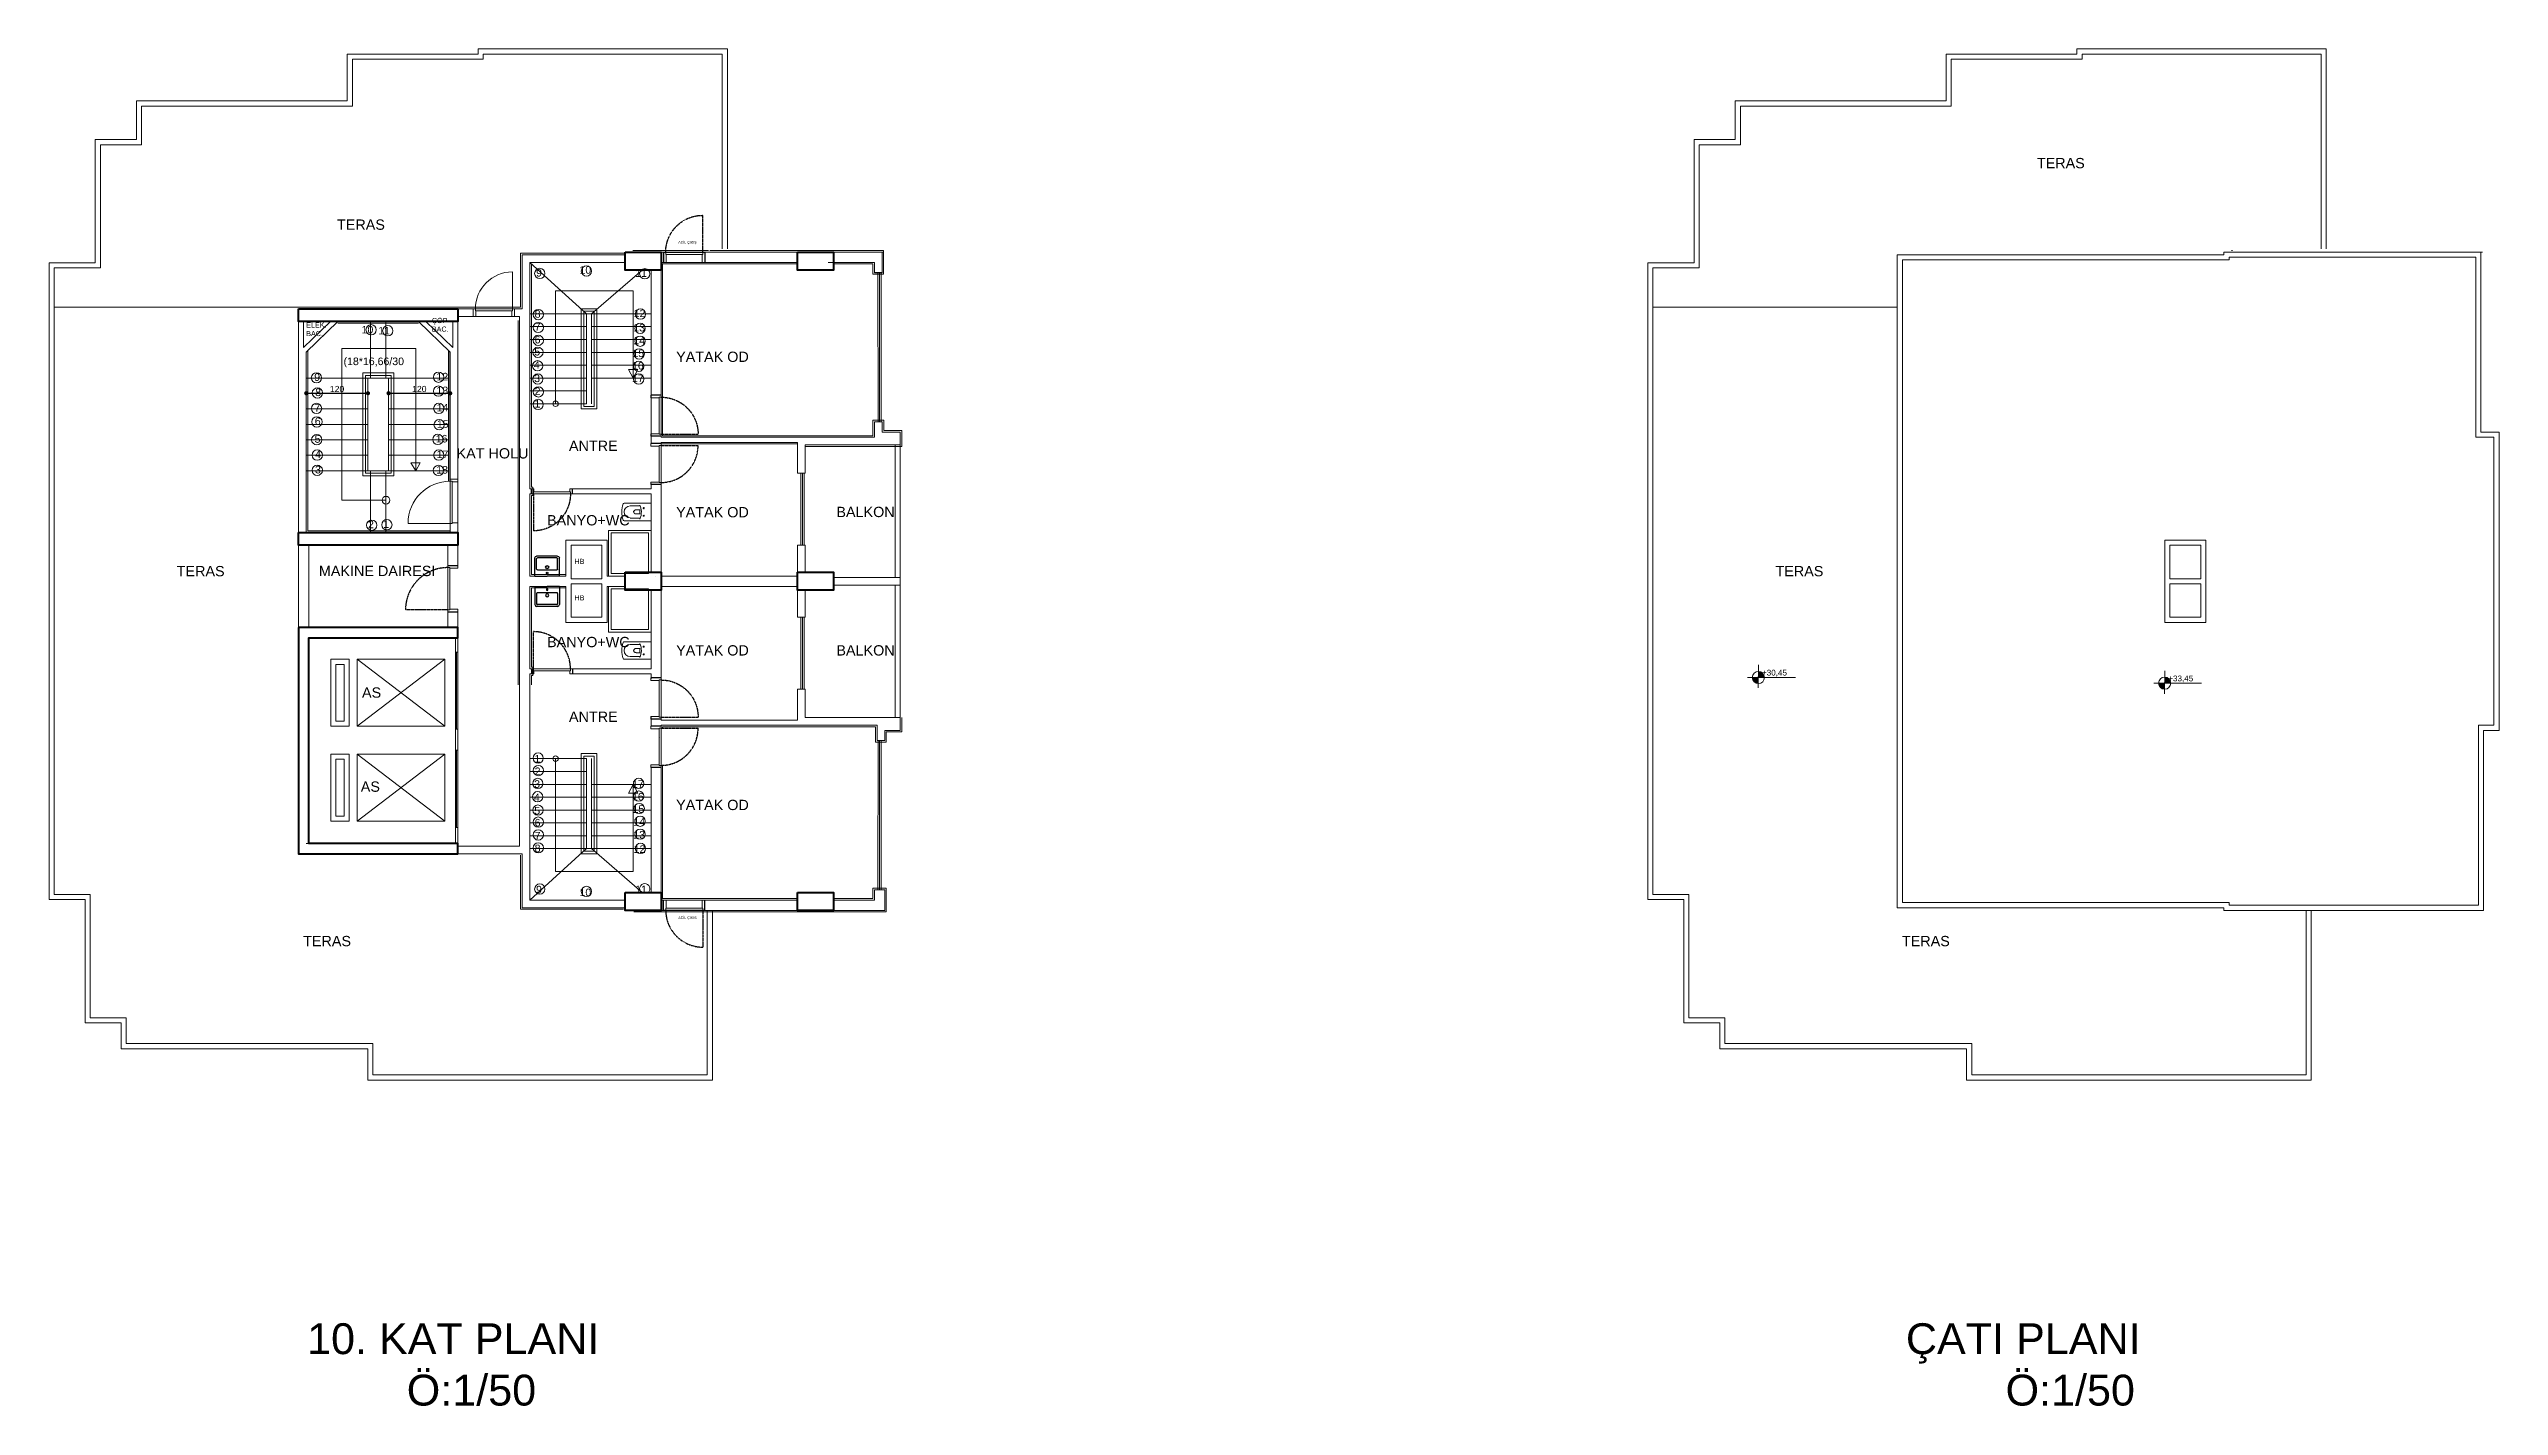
# Model space of a CAD drawing. Header units: millimetres. Extents: x 38129 to 72024, y -56282 to 16512.
# Drawn here: x 57078 to 61842, y -55836 to -53197 of the extents above; entities that cross this region are included whole.
import ezdxf

# ---------------------------------------------------------------- set-up
doc = ezdxf.new("R2010")
doc.units = ezdxf.units.MM
doc.linetypes.add('CENTER2', pattern=[1.125, 0.75, -0.125, 0.125, -0.125])
doc.linetypes.add('HIDDEN', pattern=[0.375, 0.25, -0.125])
for name, color, linetype, lineweight in [('COLUMN4', 3, 'Continuous', 50), ('DUVAR', 255, 'Continuous', 30), ('MİMARİ', 4, 'Continuous', 9)]:
    doc.layers.add(name, color=color, linetype=linetype, lineweight=lineweight)
doc.layers.add('HIDDEN', color=1, linetype='HIDDEN')
doc.layers.add('tefriş', color=42, linetype='Continuous')
doc.styles.add('icdisolcu_yazi', font='arial.ttf')
doc.styles.get("Standard").update_dxf_attribs({"font": 'arial.ttf'})
doc.styles.add('style1', font='arial.ttf')
doc.dimstyles.new('İç Ölçü', dxfattribs={"dimtxt": 12, "dimasz": 8, "dimexe": 5, "dimexo": 0, "dimgap": 2, "dimtad": 1, "dimdec": 0, "dimzin": 12, "dimdsep": 46, "dimtxsty": 'icdisolcu_yazi', "dimblk": 'DOT', "dimcen": 8, "dimdle": 5, "dimclrd": 256, "dimclre": 256, "dimclrt": 7, "dimadec": 0, "dimazin": 3, "dimtfac": 1, "dimtdec": 0, "dimtix": 1, "dimtmove": 2, "dimatfit": 3, "dimldrblk": 'DOT', "dimfxl": 0, "dimtolj": 1, "dimtzin": 0, "dimlwd": -1, "dimlwe": -1, "dimarcsym": 0})

# ---------------------------------------------------------------- blocks, each defined once
blk = doc.blocks.new('*U12')
for p, q in [((4, 0), (0, 0)), ((86, 0), (90, 0))]:
    blk.add_line(p, q)
blk.add_lwpolyline([(4, 0), (86, 0), (86, -4), (4, -4)], close=True)
for points in [[(0, -20), (5, -20), (5, -4)], [(90, -20), (85, -20), (85, -4)]]:
    blk.add_lwpolyline(points)
at = {"layer": 'DUVAR'}
for p, q in [((0, 0), (0, -20)), ((90, 0), (90, -20))]:
    blk.add_line(p, q, dxfattribs=at)
at = {"layer": 'HIDDEN'}
blk.add_line((4, 0), (4, 82), dxfattribs=at)
blk.add_arc((4, 0), 82, 360, 90, dxfattribs=at)
blk = doc.blocks.new('_Dot')
at = {"color": 0, "lineweight": -2}
blk.add_line((-0.5, 0), (-1, 0), dxfattribs=at)
at = {"color": 0, "lineweight": 30, "const_width": 0.5}
blk.add_lwpolyline([(-0.25, 0, 1), (0.25, 0, 1)], format="xyb", close=True, dxfattribs=at)
blk = doc.blocks.new('*D2987')
at = {"layer": 'Defpoints', "color": 0, "transparency": 16777216}
for p in [(57738.6, -53859.2), (57738.6, -53866.6), (57858.5, -53867.2)]:
    blk.add_point(p, dxfattribs=at)
at = {"layer": 'MİMARİ', "transparency": 16777216}
for p, q in [((57738.6, -53861.6), (57738.6, -53871.6)), ((57858.5, -53867.2), (57858.5, -53861.6))]:
    blk.add_line(p, q, dxfattribs=at)
at = {"layer": 'MİMARİ', "linetype": 'Continuous', "transparency": 16777216}
blk.add_line((57850.5, -53866.6), (57746.6, -53866.6), dxfattribs=at)
at = {"layer": 'MİMARİ', "transparency": 16777216, "xscale": 8, "yscale": 8, "zscale": 8, "rotation": 180}
blk.add_blockref('_Dot', (57738.6, -53866.6), dxfattribs=at)
at = {"layer": 'MİMARİ', "transparency": 16777216, "xscale": 8, "yscale": 8, "zscale": 8}
blk.add_blockref('_Dot', (57858.5, -53866.6), dxfattribs=at)
at = {"layer": 'MİMARİ', "color": 7, "transparency": 16777216, "insert": (57798.5, -53858.4), "char_height": 12, "attachment_point": 5, "style": 'icdisolcu_yazi'}
blk.add_mtext('\\A1;120', dxfattribs=at)
blk = doc.blocks.new('*D2988')
at = {"layer": 'Defpoints', "color": 0, "transparency": 16777216}
for p in [(57578.5, -53849.8), (57578.5, -53866.6), (57698.5, -53855)]:
    blk.add_point(p, dxfattribs=at)
at = {"layer": 'MİMARİ', "transparency": 16777216}
for p, q in [((57578.5, -53861.6), (57578.5, -53871.6)), ((57698.5, -53861.6), (57698.5, -53871.6))]:
    blk.add_line(p, q, dxfattribs=at)
at = {"layer": 'MİMARİ', "linetype": 'Continuous', "transparency": 16777216}
blk.add_line((57690.5, -53866.6), (57586.5, -53866.6), dxfattribs=at)
at = {"layer": 'MİMARİ', "transparency": 16777216, "xscale": 8, "yscale": 8, "zscale": 8, "rotation": 180}
blk.add_blockref('_Dot', (57578.5, -53866.6), dxfattribs=at)
at = {"layer": 'MİMARİ', "transparency": 16777216, "xscale": 8, "yscale": 8, "zscale": 8}
blk.add_blockref('_Dot', (57698.5, -53866.6), dxfattribs=at)
at = {"layer": 'MİMARİ', "color": 7, "transparency": 16777216, "insert": (57638.5, -53858.4), "char_height": 12, "attachment_point": 5, "style": 'icdisolcu_yazi'}
blk.add_mtext('\\A1;120', dxfattribs=at)
blk = doc.blocks.new('*U43')
for p, q in [((4, 0), (0, 0)), ((76, 0), (80, 0))]:
    blk.add_line(p, q)
blk.add_lwpolyline([(4, 0), (76, 0), (76, -4), (4, -4)], close=True)
for points in [[(0, -19.6), (5, -19.6), (5, -4)], [(80, -19.6), (75, -19.6), (75, -4)]]:
    blk.add_lwpolyline(points)
at = {"layer": 'DUVAR'}
for p, q in [((0, 0), (0, -19.6)), ((80, 0), (80, -19.6))]:
    blk.add_line(p, q, dxfattribs=at)
at = {"layer": 'HIDDEN'}
blk.add_line((4, 0), (4, 72), dxfattribs=at)
blk.add_arc((4, 0), 72, 0, 90, dxfattribs=at)
blk = doc.blocks.new('*U44')
for p, q in [((4, 0), (0, 0)), ((76, 0), (80, 0))]:
    blk.add_line(p, q)
blk.add_lwpolyline([(4, 0), (76, 0), (76, -4), (4, -4)], close=True)
for points in [[(0, -19.6), (5, -19.6), (5, -4)], [(80, -19.6), (75, -19.6), (75, -4)]]:
    blk.add_lwpolyline(points)
at = {"layer": 'DUVAR'}
for p, q in [((0, 0), (0, -19.6)), ((80, 0), (80, -19.6))]:
    blk.add_line(p, q, dxfattribs=at)
at = {"layer": 'HIDDEN'}
blk.add_line((4, 0), (4, 72), dxfattribs=at)
blk.add_arc((4, 0), 72, 0, 90, dxfattribs=at)
blk = doc.blocks.new('*U11')
for p, q in [((4, 0), (0, 0)), ((76, 0), (80, 0))]:
    blk.add_line(p, q)
blk.add_lwpolyline([(4, 0), (76, 0), (76, -4), (4, -4)], close=True)
for points in [[(0, -10), (5, -10), (5, -4)], [(80, -10), (75, -10), (75, -4)]]:
    blk.add_lwpolyline(points)
at = {"layer": 'DUVAR'}
for p, q in [((0, 0), (0, -10)), ((80, 0), (80, -10))]:
    blk.add_line(p, q, dxfattribs=at)
at = {"layer": 'HIDDEN'}
blk.add_line((4, 0), (4, 72), dxfattribs=at)
blk.add_arc((4, 0), 72, 0, 90, dxfattribs=at)
blk = doc.blocks.new('A$C5F901649')
at = {"layer": 'tefriş'}
for p, q in [((0, 0), (0, 29.5)), ((3, 32.5), (37, 32.5)), ((3, 11.3), (3, 28.4)), ((4.1, 29.5), (35.9, 29.5)), ((35.9, 10.1), (4.1, 10.1)), ((37, 11.3), (37, 28.4)), ((40, 0), (40, 29.5)), ((0, 0), (20, 0)), ((40, 0), (20, 0))]:
    blk.add_line(p, q, dxfattribs=at)
for centre, radius, start, end in [((3, 29.5), 3, 90, 180), ((4.1, 28.4), 1.13, 90, 179.9238), ((4.1, 11.3), 1.13, 179.9238, 270), ((20, 14.5), 2.48, 90, 270), ((20, 5.1), 1.31, 90, 270), ((20, 14.5), 2.48, 270, 90), ((20, 5.1), 1.31, 270, 90), ((35.9, 28.4), 1.13, 0.0762, 90), ((35.9, 11.3), 1.13, 270, 0.0762), ((37, 29.5), 3, 0, 90)]:
    blk.add_arc(centre, radius, start, end, dxfattribs=at)
blk = doc.blocks.new('duravit-caro-asma-62')
for p, q in [((-458, 118), (-259, 118)), ((-387, 1), (-388, -3)), ((-386, 5), (-387, 1)), ((-385, 8), (-386, 5)), ((-384, 12), (-385, 8)), ((-382, 15), (-384, 12)), ((-380, 18), (-382, 15)), ((-378, 21), (-380, 18)), ((-376, 24), (-378, 21)), ((-374, 26), (-376, 24)), ((-371, 29), (-374, 26)), ((-368, 31), (-371, 29)), ((-365, 33), (-368, 31)), ((-362, 34), (-365, 33)), ((-359, 36), (-362, 34)), ((-355, 37), (-359, 36)), ((-351, 38), (-355, 37)), ((-347, 38), (-351, 38)), ((-343, 38), (-347, 38)), ((-344, 38), (-264, 38)), ((-271, 37), (-271, -42)), ((-458, -118), (-261, -118)), ((-388, -3), (-388, -7)), ((-388, -7), (-388, -7)), ((-388, -7), (-388, -11)), ((-388, -11), (-388, -15)), ((-388, -15), (-387, -11)), ((-387, -11), (-386, -14)), ((-386, -14), (-385, -10)), ((-385, -10), (-383, -13)), ((-383, -13), (-382, -17)), ((-382, -17), (-380, -20)), ((-380, -20), (-378, -23)), ((-378, -23), (-375, -26)), ((-375, -26), (-373, -29)), ((-373, -29), (-370, -31)), ((-370, -31), (-367, -33)), ((-367, -33), (-364, -35)), ((-364, -35), (-361, -37)), ((-361, -37), (-357, -38)), ((-357, -38), (-353, -39)), ((-353, -39), (-349, -40)), ((-349, -40), (-345, -41)), ((-345, -41), (-341, -41)), ((-264, -42), (-340, -42))]:
    blk.add_line(p, q)
at = {"color": 4, "linetype": 'CENTER2', "ltscale": 30}
for p, q in [((-209, 75), (-176, 75)), ((-193, 91), (-193, 57)), ((-209, -75), (-176, -75)), ((-193, -91), (-193, -57))]:
    blk.add_line(p, q, dxfattribs=at)
blk.add_lwpolyline([(-50, 165, 0.414214), (-55, 170), (-573, 170, 0.320013), (-592, 157, 0.178212), (-592, -157, 0.320013), (-573, -170), (-55, -170, 0.414214), (-50, -165)], format="xyb", close=True)
for centre in [(-193, 75), (-193, -75)]:
    blk.add_circle(centre, 10)
for centre, radius, start, end in [((-454, 0), 118, 91.839, 268.161), ((-598, -4), 360, 359.6639, 23.2064), ((-542, -4), 304, 334.6873, 359.5949)]:
    blk.add_arc(centre, radius, start, end)

msp = doc.modelspace()

# ---------------------------------------------------------------- hatches: boundary and pattern name
at = {"layer": 'MİMARİ'}
for points in [[(60402.2, -54419.2), (60390.4, -54419.2, 0.414214), (60402.2, -54430.9)], [(60402.2, -54407.4), (60402.2, -54419.2), (60414, -54419.2, 0.414214)], [(61192.2, -54430.5), (61180.5, -54430.5, 0.414214), (61192.2, -54442.3)], [(61192.2, -54418.7), (61192.2, -54430.5), (61204, -54430.5, 0.414214)]]:
    msp.add_hatch(color=256, dxfattribs=at).paths.add_polyline_path(points)

# ---------------------------------------------------------------- linework, layer by layer
at = {"layer": 'COLUMN4', "color": 3}
for points in [[(58198.5, -53592.2), (58268.5, -53592.2), (58268.5, -53627.2), (58198.5, -53627.2)], [(58533.5, -53592.2), (58603.5, -53592.2), (58603.5, -53627.2), (58533.5, -53627.2)], [(57563.5, -53702.2), (57873.5, -53702.2), (57873.5, -53727.2), (57563.5, -53727.2)], [(57563.5, -54137.2), (57873.5, -54137.2), (57873.5, -54162.2), (57563.5, -54162.2)], [(58198.5, -54214.7), (58268.5, -54214.7), (58268.5, -54249.7), (58198.5, -54249.7)], [(58533.5, -54214.7), (58603.5, -54214.7), (58603.5, -54249.7), (58533.5, -54249.7)], [(57563.5, -54322.2), (57563.5, -54762.2), (57873.5, -54762.2), (57873.5, -54742.2), (57583.5, -54742.2), (57583.5, -54342.2), (57873.5, -54342.2), (57873.5, -54322.2)], [(58198.5, -54837.2), (58268.5, -54837.2), (58268.5, -54872.2), (58198.5, -54872.2)], [(58533.5, -54837.2), (58603.5, -54837.2), (58603.5, -54872.2), (58533.5, -54872.2)]]:
    msp.add_lwpolyline(points, close=True, dxfattribs=at)
at = {"layer": 'MİMARİ'}
for p, q in [((58213.5, -53589.1), (58215.4, -53589.1)), ((58213.5, -53589.1), (58360.7, -53589.1)), ((58213.5, -53592.1), (58363.6, -53592.1)), ((58213.5, -53592.1), (58363.6, -53592.1)), ((58213.5, -53592.1), (58363.6, -53592.1)), ((58213.5, -53592.1), (58258.4, -53592.1)), ((58363.6, -53592.1), (58701.3, -53592.1)), ((58593.5, -53592.1), (58698.3, -53592.1)), ((58698.3, -53632.2), (58698.3, -53592.1)), ((61322.3, -53589.1), (61324.2, -53589.1)), ((61322.3, -53592.1), (61472.4, -53592.1)), ((61322.3, -53592.1), (61472.4, -53592.1)), ((61322.3, -53592.1), (61472.4, -53592.1)), ((61322.3, -53592.1), (61367.2, -53592.1)), ((61472.4, -53592.1), (61810.1, -53592.1)), ((61702.2, -53592.1), (61807.1, -53592.1)), ((61807.1, -53632.2), (61807.1, -53592.1)), ((57979.4, -53702.6), (57979.4, -53630.6)), ((57995.4, -53699.2), (57995.4, -53594.1)), ((57995.4, -53594.1), (58198.5, -53594.1)), ((57995.4, -53699.2), (57995.4, -53594.1)), ((57995.4, -53594.1), (58198.5, -53594.1)), ((57998.4, -53597.1), (57998.4, -53702.2)), ((57998.4, -53597.1), (58198.5, -53597.1)), ((57998.4, -53597.1), (57998.4, -53702.2)), ((57998.4, -53597.1), (58198.5, -53597.1)), ((57998.4, -53597.1), (57998.4, -53702.2)), ((57998.4, -53597.1), (58198.5, -53597.1)), ((58013.4, -54052.2), (58013.4, -53612.1)), ((58013.4, -53612.1), (58013.4, -54037)), ((58013.4, -53612.1), (58198.5, -53612.1)), ((58123.4, -53712.1), (58013.4, -53612.1)), ((58016.4, -53615.1), (58016.4, -54049.2)), ((58133.5, -53712.1), (58231.6, -53627.2)), ((58249, -53964.2), (58249, -53627.2)), ((58268.5, -53612.1), (58533.5, -53612.1)), ((58268.5, -53952.2), (58268.5, -53612.1)), ((58593.5, -53612.1), (58683.4, -53612.1)), ((58603.5, -53612.1), (58683.4, -53612.1)), ((58683.4, -53632.2), (58683.4, -53612.1)), ((58683.4, -53632.1), (58698.3, -53632.1)), ((58683.4, -53632.2), (58698.3, -53632.2)), ((58690.4, -53922.2), (58690.3, -53632.1)), ((58693.4, -53922.2), (58693.3, -53632.1)), ((58696.4, -53922.2), (58696.3, -53632.1)), ((61107.2, -53597.1), (60672.3, -53597.1)), ((60672.3, -53597.1), (60672.3, -53702.2)), ((61107.2, -53607.1), (60682.3, -53607.1)), ((60682.3, -53607.1), (60682.3, -53702.2)), ((61107.2, -53597.1), (61307.3, -53597.1)), ((61107.2, -53597.1), (61307.3, -53597.1)), ((61107.2, -53597.1), (61307.3, -53597.1)), ((58063.4, -53887.1), (58063.4, -53667.6)), ((58063.4, -53667.6), (58214.1, -53667.6)), ((58214.1, -53667.6), (58214.1, -53837.1)), ((57995.4, -53699.2), (57088.4, -53699.2)), ((57573.5, -53777.5), (57573.5, -53727.2)), ((57625.7, -53727.2), (57573.5, -53777.5)), ((57640, -53727.2), (57578.5, -53786.8)), ((57640.1, -53730.2), (57796.9, -53730.2)), ((57703.5, -53727.2), (57703.5, -53837.2)), ((57733.6, -53727.2), (57733.6, -53837.2)), ((57798.5, -53727.2), (57798.5, -53727.2)), ((57811.4, -53727.2), (57863.5, -53777.7)), ((57863.5, -53777.7), (57863.5, -53727.2)), ((57873.6, -53702.2), (57998.4, -53702.2)), ((57873.6, -53717.2), (57993.4, -53717.2)), ((57907.4, -53702.6), (57903.4, -53702.6)), ((57903.4, -53702.6), (57903.4, -53717.2)), ((57979.4, -53702.6), (57983.4, -53702.6)), ((57983.4, -53702.6), (57983.4, -53717.2)), ((57990.4, -54055.7), (57990.4, -53725.2)), ((57990.4, -53966.3), (57990.4, -53725.2)), ((57993.4, -53847.9), (57993.4, -53717.2)), ((57993.4, -54052.7), (57993.4, -53722.2)), ((58013.4, -53712.1), (58249, -53712.1)), ((58123.4, -53712.1), (58123.4, -53887.1)), ((58133.5, -53887.1), (58133.5, -53712.1)), ((60672.3, -53699.2), (60197.2, -53699.2)), ((57581.5, -54134.1), (57581.5, -53783.9)), ((57791.6, -53779.3), (57647.8, -53779.3)), ((57647.8, -53779.3), (57647.8, -54074.6)), ((57791.6, -54017.2), (57791.6, -53779.3)), ((57855.5, -53783.8), (57855.5, -54037.8)), ((58013.4, -53737.1), (58123.4, -53737.1)), ((58013.4, -53762.1), (58123.4, -53762.1)), ((58133.5, -53737.1), (58249, -53737.1)), ((58133.5, -53762.1), (58249, -53762.1)), ((57578.5, -54043.2), (57578.5, -53786.8)), ((58013.4, -53787.1), (58123.4, -53787.1)), ((58013.4, -53812.1), (58123.4, -53812.1)), ((58133.5, -53787.1), (58249, -53787.1)), ((58133.5, -53812.1), (58249, -53812.1)), ((58214.1, -53837.1), (58204.9, -53820.2)), ((58204.9, -53820.2), (58214.1, -53820.2)), ((58214.1, -53837.1), (58223.2, -53820.2)), ((58223.2, -53820.2), (58214.1, -53820.2)), ((57578.5, -53837.2), (57698.5, -53837.2)), ((57578.5, -53867.2), (57698.5, -53867.2)), ((57738.6, -53837.2), (57698.5, -53837.2)), ((57698.5, -53837.2), (57698.5, -54017.2)), ((57738.6, -53867.2), (57855.6, -53867.2)), ((58013.4, -53837.1), (58123.4, -53837.1)), ((58013.4, -53862.1), (58123.4, -53862.1)), ((58016.4, -53855.2), (58016.4, -53899.3)), ((58133.5, -53837.1), (58249, -53837.1)), ((57578.5, -53897.2), (57698.5, -53897.2)), ((57738.6, -53897.2), (57855.6, -53897.2)), ((58013.4, -53887.1), (58123.4, -53887.1)), ((58683.4, -53922.2), (58698.4, -53922.2)), ((58683.4, -53952.2), (58683.4, -53922.2)), ((58698.4, -53942.2), (58698.4, -53922.2)), ((61807.1, -53942.2), (61807.1, -53922.2)), ((57578.5, -53927.2), (57698.5, -53927.2)), ((57578.5, -53957.2), (57698.5, -53957.2)), ((57578.5, -53957.2), (57698.5, -53957.2)), ((57738.6, -53927.2), (57855.6, -53927.2)), ((57738.6, -53957.2), (57855.6, -53957.2)), ((57738.6, -53957.2), (57855.6, -53957.2)), ((58268.5, -53952.2), (58683.4, -53952.2)), ((58423.4, -53962.2), (58268.5, -53962.2)), ((58268.5, -53964.2), (58268.5, -53962.2)), ((58268.5, -53962.2), (58533.5, -53962.2)), ((58394.3, -53962.2), (58423.4, -53962.2)), ((58533.5, -54022.1), (58533.5, -53962.2)), ((58733.5, -53967.1), (58548.5, -53967.1)), ((58548.5, -54022.1), (58548.5, -53967.1)), ((58548.5, -53967.1), (58548.5, -53967.1)), ((58733.5, -53942.2), (58698.4, -53942.2)), ((58723.5, -54224.7), (58723.5, -53967.3)), ((58733.5, -53942.2), (58733.5, -53967.1)), ((58733.5, -53942.2), (58733.5, -53967.1)), ((58733.5, -54224.7), (58733.5, -53967.3)), ((61842.3, -53942.2), (61807.1, -53942.2)), ((61832.3, -54224.7), (61832.3, -53967.3)), ((61842.3, -53942.2), (61842.3, -53967.1)), ((61842.3, -53942.2), (61842.3, -53967.1)), ((61842.3, -54224.7), (61842.3, -53967.3)), ((57578.5, -53987.2), (57698.5, -53987.2)), ((57578.5, -54017.2), (57698.5, -54017.2)), ((57698.5, -54017.2), (57738.6, -54017.2)), ((57703.5, -54017.2), (57703.5, -54137.2)), ((57738.6, -53987.2), (57855.6, -53987.2)), ((57791.6, -54017.2), (57781.7, -54001.9)), ((57781.7, -54001.9), (57791.6, -54001.9)), ((58548.5, -54022.1), (58533.5, -54022.1)), ((58540.5, -54162.1), (58540.5, -54022.1)), ((58543.5, -54162.1), (58543.5, -54022.1)), ((58546.5, -54162.1), (58546.5, -54022.1)), ((57858.5, -54037.7), (57858.5, -54033.7)), ((57858.5, -54033.7), (57873.5, -54033.7)), ((57990.4, -54030.4), (57990.4, -54433.9)), ((57990.4, -54152.2), (57990.4, -54037)), ((57993.4, -54430.9), (57993.4, -54028.4)), ((57993.4, -54037), (57993.4, -54028.4)), ((58013.4, -54052.2), (58013.4, -54029.4)), ((58013.4, -54052.2), (58013.4, -54029.4)), ((58018.8, -54052.2), (58013.4, -54052.2)), ((58013.4, -54222.2), (58013.4, -54062.2)), ((58018.8, -54062.2), (58013.4, -54062.2)), ((58016.4, -54029.4), (58016.4, -54049.2)), ((58016.4, -54049.2), (58016.4, -54030.4)), ((58019.3, -54049.2), (58016.4, -54049.2)), ((58016.4, -54065.2), (58019.3, -54065.2)), ((58019.3, -54065.2), (58019.3, -54049.2)), ((58249, -54052.2), (58096.3, -54052.2)), ((58096.3, -54052.2), (58096.3, -54062.2)), ((58249, -54062.2), (58096.3, -54062.2)), ((58249, -54052.2), (58249, -54042.2)), ((58249, -54214.7), (58249, -54062.2)), ((58268.5, -54222.2), (58268.5, -54043.2)), ((57647.8, -54074.6), (57733.6, -54074.6)), ((57858.5, -54134.1), (57581.5, -54134.1)), ((57858.5, -54119.7), (57776.5, -54119.7)), ((57858.5, -54119.7), (57858.5, -54123.7)), ((58163.4, -54152.2), (58083.4, -54152.2)), ((58083.4, -54152.2), (58083.4, -54222.2)), ((58093.4, -54227.2), (58093.4, -54162.2)), ((58153.4, -54162.2), (58093.4, -54162.2)), ((58153.4, -54152.2), (58153.4, -54152.2)), ((58153.4, -54152.2), (58153.4, -54152.2)), ((58153.4, -54227.2), (58153.4, -54162.2)), ((58163.4, -54152.2), (58163.4, -54152.2)), ((58163.4, -54152.2), (58163.4, -54152.2)), ((58163.4, -54152.2), (58163.4, -54152.2)), ((58163.4, -54152.2), (58163.4, -54222.2)), ((58166.3, -54222.2), (58166.3, -54133.2)), ((58166.3, -54133.2), (58249, -54133.2)), ((58533.5, -54222.2), (58533.5, -54162.1)), ((58533.5, -54162.1), (58548.5, -54162.1)), ((58548.5, -54214.7), (58548.5, -54162.1)), ((61272.2, -54152.2), (61192.2, -54152.2)), ((61192.2, -54152.2), (61192.2, -54222.2)), ((61192.2, -54152.2), (61272.2, -54152.2)), ((61192.2, -54312.2), (61192.2, -54152.2)), ((61202.2, -54227.2), (61202.2, -54162.2)), ((61262.2, -54162.2), (61202.2, -54162.2)), ((61202.2, -54162.2), (61262.2, -54162.2)), ((61262.2, -54152.2), (61262.2, -54152.2)), ((61262.2, -54152.2), (61262.2, -54152.2)), ((61262.2, -54152.2), (61262.2, -54152.2)), ((61262.2, -54227.2), (61262.2, -54162.2)), ((61272.2, -54152.2), (61272.2, -54152.2)), ((61272.2, -54152.2), (61272.2, -54152.2)), ((61272.2, -54152.2), (61272.2, -54152.2)), ((61272.2, -54152.2), (61272.2, -54222.2)), ((61272.2, -54152.2), (61272.2, -54312.2)), ((61272.2, -54162.2), (61272.2, -54162.2)), ((58013.4, -54222.2), (58083.4, -54222.2)), ((58013.4, -54242.2), (58013.4, -54402.2)), ((58013.4, -54242.2), (58083.4, -54242.2)), ((58081.2, -54242.2), (58083.4, -54242.2)), ((58081.2, -54242.2), (58083.4, -54242.2)), ((58083.4, -54312.2), (58083.4, -54242.2)), ((58093.4, -54227.2), (58153.4, -54227.2)), ((58093.4, -54227.2), (58153.4, -54227.2)), ((58093.4, -54227.2), (58153.4, -54227.2)), ((58093.4, -54237.2), (58153.4, -54237.2)), ((58093.4, -54237.2), (58153.4, -54237.2)), ((58093.4, -54302.2), (58093.4, -54237.2)), ((58153.4, -54302.2), (58153.4, -54237.2)), ((58163.4, -54222.2), (58198.5, -54222.2)), ((58163.4, -54242.2), (58188.5, -54242.2)), ((58163.4, -54242.2), (58198.5, -54242.2)), ((58163.4, -54312.2), (58163.4, -54242.2)), ((58166.3, -54222.2), (58188.5, -54222.2)), ((58166.3, -54222.2), (58188.5, -54222.2)), ((58166.3, -54222.2), (58188.5, -54222.2)), ((58166.3, -54242.2), (58166.3, -54331.2)), ((58249, -54249.7), (58249, -54402.2)), ((58258.5, -54222.2), (58258.4, -54222.2)), ((58533.5, -54222.2), (58268.5, -54222.2)), ((58268.5, -54242.2), (58268.5, -54421.2)), ((58268.5, -54242.2), (58533.5, -54242.2)), ((58533.5, -54302.1), (58533.5, -54242.2)), ((58548.5, -54302.1), (58548.5, -54249.7)), ((58603.5, -54224.6), (58713.6, -54224.6)), ((58733.5, -54224.6), (58603.5, -54224.6)), ((58603.5, -54239.7), (58733.5, -54239.7)), ((58723.5, -54497.1), (58723.5, -54239.7)), ((58733.5, -54239.7), (58733.5, -54224.6)), ((58733.5, -54239.7), (58733.5, -54224.7)), ((58733.5, -54224.7), (58733.5, -54239.7)), ((58733.5, -54224.7), (58733.5, -54239.7)), ((58733.5, -54497.1), (58733.5, -54239.7)), ((61192.2, -54312.2), (61192.2, -54242.2)), ((61202.2, -54227.2), (61262.2, -54227.2)), ((61202.2, -54227.2), (61262.2, -54227.2)), ((61202.2, -54227.2), (61262.2, -54227.2)), ((61202.2, -54227.2), (61262.2, -54227.2)), ((61202.2, -54237.2), (61262.2, -54237.2)), ((61202.2, -54237.2), (61262.2, -54237.2)), ((61202.2, -54302.2), (61202.2, -54237.2)), ((61202.2, -54237.2), (61262.2, -54237.2)), ((61262.2, -54302.2), (61262.2, -54237.2)), ((61262.2, -54240.2), (61262.2, -54302.2)), ((61272.2, -54312.2), (61272.2, -54242.2)), ((61842.3, -54239.7), (61842.3, -54224.6)), ((61842.3, -54239.7), (61842.3, -54224.7)), ((61842.3, -54224.7), (61842.3, -54239.7)), ((61842.3, -54224.7), (61842.3, -54239.7)), ((61842.3, -54497.1), (61842.3, -54239.7)), ((58153.4, -54302.2), (58093.4, -54302.2)), ((58548.5, -54302.1), (58533.5, -54302.1)), ((58540.5, -54442.1), (58540.5, -54302.1)), ((58543.5, -54442.1), (58543.5, -54302.1)), ((58546.5, -54442.1), (58546.5, -54302.1)), ((61262.2, -54302.2), (61202.2, -54302.2)), ((61262.2, -54302.2), (61202.2, -54302.2)), ((61272.2, -54302.2), (61272.2, -54302.2)), ((57563.5, -54762.2), (57563.5, -54322.2)), ((57873.6, -54322.2), (57563.5, -54322.2)), ((57868.6, -54370), (57868.6, -54342.1)), ((57873.6, -54322.2), (57873.6, -54337.2)), ((57873.6, -54342.1), (57873.6, -54370)), ((58163.4, -54312.2), (58083.4, -54312.2)), ((58153.4, -54312.2), (58153.4, -54312.2)), ((58153.4, -54312.2), (58153.4, -54312.2)), ((58163.4, -54312.2), (58163.4, -54312.2)), ((58163.4, -54312.2), (58163.4, -54312.2)), ((58163.4, -54312.2), (58163.4, -54312.2)), ((58166.3, -54331.2), (58249, -54331.2)), ((60672.3, -54762.2), (60672.3, -54322.2)), ((61272.2, -54312.2), (61192.2, -54312.2)), ((61272.2, -54312.2), (61192.2, -54312.2)), ((61262.2, -54312.2), (61262.2, -54312.2)), ((57677.8, -54383.8), (57847.8, -54514.2)), ((57677.8, -54514.2), (57847.8, -54383.8)), ((57868.6, -54370), (57873.6, -54370)), ((58013.4, -54395.2), (58013.4, -54402.2)), ((58018.8, -54402.2), (58013.4, -54402.2)), ((58019.3, -54399.2), (58016.4, -54399.2)), ((58019.3, -54415.2), (58019.3, -54399.2)), ((58249, -54402.2), (58096.3, -54402.2)), ((58096.3, -54412.2), (58096.3, -54402.2)), ((60402, -54439.6), (60402.2, -54394.9)), ((57993.4, -54418.3), (57993.4, -54616.4)), ((58018.8, -54412.2), (58013.4, -54412.2)), ((58013.4, -54412.2), (58013.4, -54430.9)), ((58013.4, -54852.2), (58013.4, -54419.3)), ((58016.4, -54433.9), (58016.4, -54415.2)), ((58016.4, -54415.2), (58019.3, -54415.2)), ((58249, -54412.2), (58096.3, -54412.2)), ((58249, -54412.2), (58249, -54422.2)), ((58533.5, -54502.2), (58533.5, -54442.1)), ((58533.5, -54442.1), (58548.5, -54442.1)), ((58548.5, -54497.2), (58548.5, -54442.1)), ((60381.1, -54419.2), (60474.1, -54419.2)), ((61171.2, -54430.5), (61264.1, -54430.5)), ((61192.1, -54451), (61192.2, -54406.2)), ((58249, -54495.2), (58249, -54514.2)), ((58268.5, -54496.2), (58268.5, -54502.2)), ((58548.5, -54497.2), (58733.5, -54497.2)), ((58733.5, -54522.2), (58733.5, -54497.2)), ((58733.5, -54522.2), (58733.5, -54497.3)), ((61842.3, -54522.2), (61842.3, -54497.2)), ((61842.3, -54522.2), (61842.3, -54497.3)), ((57868.6, -54561), (57868.6, -54520)), ((57868.6, -54520), (57873.6, -54520)), ((57873.6, -54520), (57873.6, -54561)), ((58268.5, -54502.2), (58533.5, -54502.2)), ((58268.5, -54512.2), (58688.4, -54512.2)), ((58268.5, -54512.2), (58268.5, -54518.2)), ((58688.4, -54512.2), (58688.4, -54542.2)), ((58688.4, -54542.2), (58703.4, -54542.2)), ((58690.4, -54542.2), (58690.3, -54832.2)), ((58693.4, -54542.2), (58693.3, -54832.2)), ((58696.4, -54542.2), (58696.3, -54832.2)), ((58733.5, -54522.2), (58703.4, -54522.2)), ((58703.4, -54522.2), (58703.4, -54542.2)), ((61842.3, -54522.2), (61812.1, -54522.2)), ((61812.1, -54522.2), (61812.1, -54542.2)), ((57677.8, -54568.5), (57847.8, -54698.9)), ((57677.8, -54698.9), (57847.8, -54568.5)), ((57868.6, -54561), (57873.6, -54561)), ((58013.4, -54577.2), (58123.4, -54577.2)), ((58063.4, -54577.2), (58063.4, -54796.8)), ((58123.4, -54752.2), (58123.4, -54577.2)), ((58133.5, -54577.2), (58133.5, -54752.2)), ((58268.5, -54590.2), (58268.5, -54852.2)), ((57993.4, -54616.4), (57993.4, -54747.2)), ((58013.4, -54602.2), (58123.4, -54602.2)), ((58013.4, -54627.2), (58123.4, -54627.2)), ((58133.5, -54627.2), (58249, -54627.2)), ((58214.1, -54627.2), (58204.9, -54644.2)), ((58214.1, -54796.8), (58214.1, -54627.2)), ((58214.1, -54627.2), (58223.2, -54644.2)), ((58249, -54594.2), (58249, -54837.2)), ((58013.4, -54652.2), (58123.4, -54652.2)), ((58013.4, -54677.2), (58123.4, -54677.2)), ((58133.5, -54652.2), (58249, -54652.2)), ((58133.5, -54677.2), (58249, -54677.2)), ((58204.9, -54644.2), (58214.1, -54644.2)), ((58223.2, -54644.2), (58214.1, -54644.2)), ((57868.6, -54742.1), (57868.6, -54711)), ((57868.6, -54711), (57873.6, -54711)), ((57873.6, -54711), (57873.6, -54747.1)), ((58013.4, -54702.2), (58123.4, -54702.2)), ((58013.4, -54727.2), (58123.4, -54727.2)), ((58133.5, -54702.2), (58249, -54702.2)), ((58133.5, -54727.2), (58249, -54727.2)), ((57873.6, -54762.2), (57563.5, -54762.2)), ((57578.5, -54742.2), (57873.6, -54742.2)), ((57873.6, -54742.2), (57873.6, -54762.2)), ((57873.6, -54747.2), (57993.4, -54747.2)), ((57873.6, -54762.2), (57998.4, -54762.2)), ((57979.6, -54762.1), (57998.4, -54762.1)), ((57998.4, -54867.2), (57998.4, -54762.2)), ((58013.4, -54752.2), (58249, -54752.2)), ((58123.4, -54752.2), (58013.4, -54852.2)), ((58133.5, -54752.2), (58231.6, -54837.2)), ((60672.3, -54867.2), (60672.3, -54762.2)), ((60682.3, -54857.2), (60682.3, -54762.2)), ((58063.4, -54796.8), (58214.1, -54796.8)), ((58683.4, -54832.2), (58703.3, -54832.2)), ((58683.4, -54832.2), (58683.4, -54852.2)), ((58703.3, -54832.2), (58703.3, -54872.2)), ((61812.1, -54832.2), (61812.1, -54872.2)), ((57998.4, -54867.2), (58198.5, -54867.2)), ((58013.4, -54852.2), (58198.5, -54852.2)), ((58213.5, -54872.2), (58258.4, -54872.2)), ((58258.4, -54872.2), (58583.5, -54872.2)), ((58268.5, -54852.2), (58533.5, -54852.2)), ((58583.5, -54872.2), (58703.3, -54872.2)), ((58603.5, -54852.2), (58683.4, -54852.2)), ((61107.2, -54867.2), (60672.3, -54867.2)), ((61107.2, -54857.2), (60682.3, -54857.2)), ((61107.2, -54867.2), (61307.3, -54867.2)), ((61367.2, -54872.2), (61692.2, -54872.2)), ((61692.2, -54872.2), (61812.1, -54872.2))]:
    msp.add_line(p, q, dxfattribs=at)
at = {"layer": 'MİMARİ', "lineweight": 15}
for p, q in [((57868.5, -54520), (57868.5, -54370)), ((57871, -54520), (57871, -54370)), ((57873.5, -54520), (57873.5, -54370)), ((57868.5, -54561), (57868.5, -54711)), ((57871, -54561), (57871, -54711)), ((57873.5, -54561), (57873.5, -54711))]:
    msp.add_line(p, q, dxfattribs=at)
at = {"layer": 'MİMARİ'}
for points in [[(58368.4, -54872.2), (58368.4, -55202.2), (57912.9, -55202.2), (57912.9, -55202.2), (57698.2, -55202.2), (57698.2, -55141.3), (57218.4, -55141.3), (57218.4, -55091.2), (57148.4, -55091.2), (57148.4, -54851.3), (57078.4, -54851.3), (57078.4, -53613), (57168.4, -53613), (57168.4, -53373.2), (57248.4, -53373.2), (57248.4, -53298), (57658.2, -53298), (57658.2, -53207.2), (57912.9, -53207.2), (57912.9, -53197.1), (58397.6, -53197.1), (58397.6, -53585.5)], [(58358.4, -55192.2), (57922.9, -55192.2), (57922.9, -55192.2), (57708.2, -55192.2), (57708.2, -55131.3), (57228.4, -55131.3), (57228.4, -55081.2), (57158.4, -55081.2), (57158.4, -54841.3), (57088.4, -54841.3), (57088.4, -53623), (57178.4, -53623), (57178.4, -53383.2), (57258.4, -53383.2), (57258.4, -53308), (57668.2, -53308), (57668.2, -53217.2), (57922.9, -53217.2), (57922.9, -53207.1), (58387.6, -53207.1), (58387.6, -53585.5)], [(61477.2, -54872.2), (61477.2, -55202.2), (61021.7, -55202.2), (61021.7, -55202.2), (60806.9, -55202.2), (60806.9, -55141.3), (60327.2, -55141.3), (60327.2, -55091.2), (60257.2, -55091.2), (60257.2, -54851.3), (60187.2, -54851.3), (60187.2, -53613), (60277.2, -53613), (60277.2, -53373.2), (60357.2, -53373.2), (60357.2, -53298), (60767, -53298), (60767, -53207.2), (61021.7, -53207.2), (61021.7, -53197.1), (61506.4, -53197.1), (61506.4, -53585.5)], [(61467.2, -55192.2), (61031.7, -55192.2), (61031.7, -55192.2), (60816.9, -55192.2), (60816.9, -55131.3), (60337.2, -55131.3), (60337.2, -55081.2), (60267.2, -55081.2), (60267.2, -54841.3), (60197.2, -54841.3), (60197.2, -53623), (60287.2, -53623), (60287.2, -53383.2), (60367.2, -53383.2), (60367.2, -53308), (60777, -53308), (60777, -53217.2), (61031.7, -53217.2), (61031.7, -53207.1), (61496.4, -53207.1), (61496.4, -53585.5)], [(58216.5, -53592.1), (58216.5, -53592.2)], [(58603.5, -53615.1), (58680.4, -53615.1), (58680.4, -53635.2), (58701.3, -53635.1), (58701.3, -53589.1), (58363.6, -53589.1)], [(61107.2, -53597.1), (61307.3, -53597.1), (61307.3, -53592.2), (61807.1, -53592.1), (61807.1, -53942.2), (61842.3, -53942.2), (61842.3, -54522.2), (61812.1, -54522.2), (61812.1, -54542.2), (61812.1, -54872.2), (61307.3, -54872.2), (61307.3, -54867.2), (61107.2, -54867.2)], [(61325.3, -53592.1), (61325.3, -53592.2)], [(58548.5, -53970.2), (58736.5, -53970.2), (58736.5, -53939.2), (58701.4, -53939.2), (58701.4, -53919.2), (58680.4, -53919.2), (58680.4, -53949.2), (58271.5, -53949.2), (58271.5, -53615.1), (58533.5, -53615.1)], [(61107.2, -53607.1), (61317.3, -53607.1), (61317.3, -53602.2), (61797.1, -53602.1), (61797.1, -53952.2), (61832.3, -53952.2), (61832.3, -54512.2), (61802.1, -54512.2), (61802.1, -54542.2), (61802.1, -54862.2), (61317.3, -54862.2), (61317.3, -54857.2), (61107.2, -54857.2)], [(57563.5, -54142.2), (57563.5, -53722.2)], [(57797, -53730.2), (57640, -53730.2)], [(57858.5, -54137.2), (57858.5, -53786.7), (57797.1, -53727.2)], [(57873.6, -54142.2), (57873.6, -53725.2)], [(57903.4, -53717.2), (57908.4, -53717.2), (57908.4, -53706.6)], [(57983.4, -53717.2), (57978.4, -53717.2), (57978.4, -53706.6)], [(60672.3, -54762.2), (60672.3, -53702.2)], [(60672.3, -54142.2), (60672.3, -53722.2)], [(60682.3, -54762.2), (60682.3, -53702.2)], [(57855.6, -54037.8), (57855.6, -53783.9)], [(57855.5, -53837.2), (57738.6, -53837.2), (57738.6, -54017.2), (57855.5, -54017.2)], [(58268.5, -53965.2), (58533.5, -53965.1)], [(58548.5, -53970.1), (58713.6, -53970.1)], [(58733.6, -53970.1), (58735.4, -53970.1), (58735.4, -53970.1), (58548.5, -53970.1)], [(57733.6, -54017.2), (57733.6, -54137.2)], [(57791.6, -54017.2), (57800.2, -54001.9), (57791.6, -54001.9)], [(57578.5, -54137.1), (57578.5, -54043.2)], [(57873.5, -54033.7), (57873.5, -54038.7), (57862.5, -54038.7)], [(58016.4, -54065.2), (58016.4, -54219.2), (58083.4, -54219.2)], [(57563.5, -54338.2), (57563.5, -54162.2)], [(57583.5, -54322.2), (57583.5, -54161.2)], [(57853.6, -54201.7), (57853.6, -54162.2)], [(57873.5, -54123.7), (57873.5, -54118.7), (57862.5, -54118.7)], [(57873.6, -54201.7), (57873.6, -54162.2)], [(58083.4, -54245.2), (58016.4, -54245.2), (58016.4, -54399.2)], [(58153.4, -54240.2), (58153.4, -54240.2)], [(61262.2, -54240.2), (61262.2, -54240.2)], [(57853.6, -54322.2), (57853.6, -54287.7)], [(57873.6, -54322.2), (57873.6, -54286.7)], [(58271.5, -54518.2), (58271.5, -54515.2), (58685.4, -54515.2), (58685.4, -54545.2), (58706.4, -54545.2), (58706.4, -54525.2), (58736.5, -54525.2), (58736.5, -54497.3)], [(58266.4, -54535.2), (58266.4, -54535.2)], [(58533.5, -54849.2), (58271.5, -54849.2), (58271.5, -54590.1)], [(57995.4, -54765.2), (57995.4, -54870.2), (58195.5, -54870.2)], [(58216.5, -54875.2), (58215.4, -54875.2), (58215.4, -54875.2), (58241.4, -54875.2), (58241.4, -54875.2), (58706.3, -54875.2), (58706.3, -54829.2), (58680.4, -54829.2), (58680.4, -54849.2), (58603.5, -54849.2)], [(58198.5, -54867.2), (58198.5, -54872.2)], [(58358.4, -54872.2), (58358.4, -55192.2), (58208.4, -55192.2)], [(58213.5, -54872.2), (58213.5, -54872.2)], [(58216.5, -54872.2), (58216.5, -54872.2)], [(61467.2, -54872.2), (61467.2, -55192.2), (61322.3, -55192.2)]]:
    msp.add_lwpolyline(points, dxfattribs=at)
at = {"layer": 'MİMARİ', "color": 3}
for points in [[(58198.5, -53592.2), (58268.5, -53592.2), (58268.5, -53627.2), (58198.5, -53627.2)], [(58533.5, -53592.2), (58603.5, -53592.2), (58603.5, -53627.2), (58533.5, -53627.2)], [(57563.5, -53702.2), (57873.5, -53702.2), (57873.5, -53727.2), (57563.5, -53727.2)], [(57563.5, -54137.2), (57873.5, -54137.2), (57873.5, -54162.2), (57563.5, -54162.2)], [(58198.5, -54214.7), (58268.5, -54214.7), (58268.5, -54249.7), (58198.5, -54249.7)], [(58533.5, -54214.7), (58603.5, -54214.7), (58603.5, -54249.7), (58533.5, -54249.7)], [(57563.5, -54322.2), (57563.5, -54762.2), (57873.5, -54762.2), (57873.5, -54742.2), (57583.5, -54742.2), (57583.5, -54342.2), (57873.5, -54342.2), (57873.5, -54322.2)], [(58198.5, -54837.2), (58268.5, -54837.2), (58268.5, -54872.2), (58198.5, -54872.2)], [(58533.5, -54837.2), (58603.5, -54837.2), (58603.5, -54872.2), (58533.5, -54872.2)]]:
    msp.add_lwpolyline(points, close=True, dxfattribs=at)
at = {"layer": 'MİMARİ'}
for points in [[(57979.4, -53702.6), (57907.4, -53702.6), (57907.4, -53706.6), (57979.4, -53706.6)], [(58113.4, -53897.1), (58143.5, -53897.1), (58143.5, -53702.2), (58113.4, -53702.2)], [(58118.4, -53892.1), (58138.5, -53892.1), (58138.5, -53707.2), (58118.4, -53707.2)], [(57688.5, -54027.2), (57748.6, -54027.2), (57748.6, -53827.2), (57688.5, -53827.2)], [(57693.5, -54022.2), (57743.6, -54022.2), (57743.6, -53832.2), (57693.5, -53832.2)], [(57858.5, -54119.7), (57858.5, -54037.7), (57862.5, -54037.7), (57862.5, -54119.7)], [(58244, -54217.2), (58171.3, -54217.2), (58171.3, -54138.2), (58244, -54138.2)], [(58244, -54247.2), (58171.3, -54247.2), (58171.3, -54326.2), (58244, -54326.2)], [(57662.2, -54383.8), (57626.3, -54383.8), (57626.3, -54514.2), (57662.2, -54514.2)], [(57652.2, -54393.8), (57636.3, -54393.8), (57636.3, -54504.2), (57652.2, -54504.2)], [(57677.8, -54383.8), (57847.8, -54383.8), (57847.8, -54514.2), (57677.8, -54514.2)], [(57662.2, -54568.5), (57626.3, -54568.5), (57626.3, -54698.9), (57662.2, -54698.9)], [(57652.2, -54578.5), (57636.3, -54578.5), (57636.3, -54688.9), (57652.2, -54688.9)], [(57677.8, -54568.5), (57847.8, -54568.5), (57847.8, -54698.9), (57677.8, -54698.9)], [(58113.4, -54567.2), (58143.5, -54567.2), (58143.5, -54762.2), (58113.4, -54762.2)], [(58118.4, -54572.2), (58138.5, -54572.2), (58138.5, -54757.2), (58118.4, -54757.2)]]:
    msp.add_lwpolyline(points, close=True, dxfattribs=at)
for centre, radius in [((58032.6, -53633.6), 10), ((58123.4, -53628.9), 10), ((58236.8, -53634.3), 10), ((57704.7, -53743.2), 10), ((57737.1, -53745), 10), ((58029.8, -53713.7), 10), ((58029.8, -53738.7), 10), ((58227.7, -53740.4), 10), ((58228.4, -53712.6), 10), ((58029.2, -53787), 10), ((58029.8, -53763.7), 10), ((58226, -53790.2), 10), ((58227.7, -53765.4), 10), ((57598.4, -53836.6), 10), ((57836, -53835.5), 10), ((58028.5, -53813.1), 10), ((58028.9, -53838.9), 10), ((58225, -53814.3), 10), ((58225, -53839), 10), ((57600.2, -53866.1), 10), ((57836, -53862.4), 10), ((58029.5, -53888.3), 10), ((58029.9, -53864), 10), ((57598.6, -53896.2), 10), ((57599.4, -53922.4), 10), ((57836.3, -53896), 10), ((57836.9, -53927.7), 10), ((58063.4, -53887.1), 5.33), ((57598.9, -53956.9), 10), ((57834.7, -53956.3), 10), ((57600, -53986.8), 10), ((57600, -54016.5), 10), ((57835.5, -54016.7), 10), ((57836.3, -53986.8), 10), ((57733.6, -54074.6), 7.53), ((57705.9, -54123.2), 10), ((57735.4, -54122.3), 10), ((60402.2, -54419.2), 11.8), ((61192.2, -54430.5), 11.8), ((58029.5, -54576), 10), ((58029.9, -54600.4), 10), ((58063.4, -54577.2), 5.33), ((58028.5, -54651.2), 10), ((58028.9, -54625.4), 10), ((58225, -54625.3), 10), ((58225, -54650), 10), ((58029.2, -54677.3), 10), ((58226, -54674.1), 10), ((58227.7, -54698.9), 10), ((58029.8, -54700.6), 10), ((58029.8, -54725.6), 10), ((58227.7, -54724), 10), ((58029.8, -54750.6), 10), ((58228.4, -54751.7), 10), ((58032.6, -54830.7), 10), ((58123.4, -54835.4), 10)]:
    msp.add_circle(centre, radius, dxfattribs=at)
for centre, radius, start, end in [((57979.4, -53702.6), 72, 90, 180), ((57858.5, -54119.7), 82, 90, 180), ((58236.8, -54830.1), 10, 314.7041, 225.2959)]:
    msp.add_arc(centre, radius, start, end, dxfattribs=at)

# ---------------------------------------------------------------- block references
at = {"layer": 'MİMARİ', "xscale": -1}
for name, p, rotation in [('*U43', (58353.5, -53592.6), 359.9999999999999), ('*U43', (58268.5, -53950.2), 269.9999999999999), ('*U11', (58016.3, -54062.2), 180), ('*U43', (58268.5, -54500.2), 269.9999999999999)]:
    msp.add_blockref(name, p, dxfattribs=dict(at, rotation=rotation))
at = {"layer": 'MİMARİ'}
for name, p, rotation in [('*U44', (58268.5, -53964.2), 270.0000000000001), ('*U12', (57853.6, -54291.7), 90), ('*U43', (58268.5, -54514.2), 270.0000000000001), ('*U43', (58353.5, -54871.7), 180)]:
    msp.add_blockref(name, p, dxfattribs=dict(at, rotation=rotation))
at = {"layer": 'MİMARİ', "rotation": 180}
for name, p, xscale, yscale, zscale in [('duravit-caro-asma-62', (58254, -54097.4), -0.09999999997671694, 0.09999999997671694, 0.09999999997671694), ('A$C5F901649', (58071, -54242.2), 1.199999999953434, 1.199999999953434, 1.199999999953434)]:
    msp.add_blockref(name, p, dxfattribs=dict(at, xscale=xscale, yscale=yscale, zscale=zscale))
at = {"layer": 'MİMARİ'}
for name, p, xscale, yscale, zscale in [('A$C5F901649', (58071, -54222.2), -1.199999999953434, 1.199999999953434, 1.199999999953434), ('duravit-caro-asma-62', (58254, -54366.9), 0.09999999997671694, 0.09999999997671694, 0.09999999997671694)]:
    msp.add_blockref(name, p, dxfattribs=dict(at, xscale=xscale, yscale=yscale, zscale=zscale))
msp.add_blockref('*U11', (58016.3, -54402.2), dxfattribs=at)

# ---------------------------------------------------------------- texts
for s, width, insert, char_height, attachment_point in [('TERAS', 250.343, (60943.7, -53409), 20, 1), ('TERAS', 250.343, (57638.4, -53528.7), 20, 1), ('ACİL ÇIKIŞ', 275.107, (58301.9, -53570.5), 5, 1), ('YATAK OD', 275.107, (58297.8, -53785.7), 20, 1), ('KAT HOLU', 250.343, (57870.9, -53993.7), 20, 7), ('ANTRE', 250.343, (58089.4, -53978.8), 20, 7), ('BANYO+WC', 250.343, (58046.8, -54123.9), 20, 7), ('YATAK OD', 275.107, (58297.8, -54087.9), 20, 1), ('BALKON', 275.107, (58609.4, -54107.7), 20, 7), ('TERAS', 250.343, (57326.7, -54202.5), 20, 1), ('MAKINE DAIRESI', 250.343, (57603.1, -54202.2), 20, 1), ('TERAS', 250.343, (60435.4, -54202.5), 20, 1), ('BANYO+WC', 250.343, (58046.8, -54340.4), 20, 1), ('YATAK OD', 275.107, (58297.8, -54356.6), 20, 1), ('BALKON', 275.107, (58609.4, -54356.6), 20, 1), ('AS', 250.343, (57687, -54438.6), 20, 1), ('ANTRE', 250.343, (58089.4, -54485.6), 20, 1), ('AS', 250.343, (57684.6, -54621.6), 20, 1), ('YATAK OD', 275.107, (58297.8, -54657.2), 20, 1), ('TERAS', 250.343, (57572.5, -54921.9), 20, 1), ('ACİL ÇIKIŞ', 275.107, (58301.9, -54884), 5, 1), ('TERAS', 250.343, (60681.3, -54921.9), 20, 1), ('\\pi50.61;10. KAT PLANI \\P\\pi244.4;Ö:1/50', 732.289, (57529.6, -55675.2), 60, 1), ('\\pi50.61;ÇATI PLANI \\P\\pi244.398;Ö:1/50', 732.289, (60638.4, -55675.2), 60, 1)]:
    msp.add_mtext_dynamic_manual_height_columns(s, width=width, gutter_width=12.5, heights=[0], dxfattribs=dict(at, insert=insert, char_height=char_height, attachment_point=attachment_point))
for s, insert, char_height, width, attachment_point in [('9', (58036.8, -53625), 14.7, 26.493, 3), ('10', (58132.7, -53619.5), 14.7, 26.493, 3), ('11', (58241.1, -53625.6), 14.7, 26.493, 3), ('ELEK. \\PBAC.', (57578.5, -53728.8), 10, 125.172, 1), ('10', (57709, -53735.6), 14.7, 26.493, 3), ('ÇÖP \\PBAC.', (57822.8, -53720.2), 10, 125.172, 1), ('8', (58034.1, -53705), 14.7, 26.493, 3), ('7', (58034.1, -53730), 14.7, 26.493, 3), ('13', (58237.4, -53731.7), 14.7, 26.493, 3), ('12', (58238.1, -53703.9), 14.7, 26.493, 3), ('11', (57741.4, -53737.5), 14.7, 26.493, 3), ('5', (58033.4, -53778.4), 14.7, 26.493, 3), ('6', (58034.1, -53755), 14.7, 26.493, 3), ('15', (58235.8, -53781.6), 14.7, 26.493, 3), ('14', (58237.4, -53756.7), 14.7, 26.493, 3), ('9', (57594.1, -53828), 14.7, 26.493, 1), ('(18*16,66/30', (57768.7, -53797.2), 14.7, 26.493, 3), ('12', (57831.8, -53826.9), 14.7, 26.493, 1), ('4', (58032.7, -53804.4), 14.7, 26.493, 3), ('3', (58033.1, -53830.2), 14.7, 26.493, 3), ('16', (58234.8, -53805.6), 14.7, 26.493, 3), ('17', (58234.8, -53830.3), 14.7, 26.493, 3), ('8', (57596, -53857.4), 14.7, 26.493, 1), ('13', (57831.8, -53853.7), 14.7, 26.493, 1), ('2', (58034.1, -53855.3), 14.7, 26.493, 3), ('7', (57594.4, -53887.5), 14.7, 26.493, 1), ('6', (57595.2, -53913.7), 14.7, 26.493, 1), ('14', (57832.1, -53887.3), 14.7, 26.493, 1), ('15', (57832.6, -53919), 14.7, 26.493, 1), ('1', (58033.8, -53879.7), 14.7, 26.493, 3), ('5', (57594.7, -53948.2), 14.7, 26.493, 1), ('16', (57830.5, -53947.6), 14.7, 26.493, 1), ('4', (57595.7, -53978.1), 14.7, 26.493, 1), ('3', (57595.7, -54007.8), 14.7, 26.493, 1), ('18', (57831.3, -54008.1), 14.7, 26.493, 1), ('17', (57832.1, -53978.1), 14.7, 26.493, 1), ('2', (57710.1, -54114.5), 14.7, 26.493, 3), ('1', (57739.6, -54113.7), 14.7, 26.493, 3), ('HB', (58100.1, -54188.6), 10, 125.172, 1), ('HB', (58100.1, -54259.4), 10, 125.172, 1), ('1', (58033.8, -54584.7), 14.7, 26.493, 9), ('3', (58033.1, -54634.1), 14.7, 26.493, 9), ('2', (58034.1, -54609.1), 14.7, 26.493, 9), ('17', (58234.8, -54634), 14.7, 26.493, 9), ('4', (58032.7, -54659.9), 14.7, 26.493, 9), ('5', (58033.4, -54686), 14.7, 26.493, 9), ('16', (58234.8, -54658.7), 14.7, 26.493, 9), ('15', (58235.8, -54682.8), 14.7, 26.493, 9), ('6', (58034.1, -54709.3), 14.7, 26.493, 9), ('7', (58034.1, -54734.3), 14.7, 26.493, 9), ('14', (58237.4, -54707.6), 14.7, 26.493, 9), ('13', (58237.4, -54732.7), 14.7, 26.493, 9), ('8', (58034.1, -54759.3), 14.7, 26.493, 9), ('12', (58238.1, -54760.4), 14.7, 26.493, 9), ('9', (58036.8, -54839.4), 14.7, 26.493, 9), ('10', (58132.7, -54844.8), 14.7, 26.493, 9), ('11', (58241.1, -54838.7), 14.7, 26.493, 9)]:
    msp.add_mtext(s, dxfattribs=dict(at, insert=insert, char_height=char_height, width=width, attachment_point=attachment_point))
at = {"layer": 'MİMARİ', "char_height": 11.25, "width": 137.96, "attachment_point": 3, "style": 'style1'}
for s, insert in [('+30,45', (60457.7, -54404.3)), ('+33,45', (61247.7, -54415.6))]:
    msp.add_mtext(s, dxfattribs=dict(at, insert=insert))

# ---------------------------------------------------------------- dimensions: what is measured, and where the dimension line sits
at = {"layer": 'MİMARİ'}
for base, p1, p2, picture, middle in [((57578.5, -53866.6), (57698.5, -53855), (57578.5, -53849.8), '*D2988', (57638.5, -53858.4)), ((57738.6, -53866.6), (57858.5, -53867.2), (57738.6, -53859.2), '*D2987', (57798.5, -53858.4))]:
    dim = msp.add_linear_dim(base=base, p1=p1, p2=p2, dimstyle='İç Ölçü', dxfattribs=at)
    dim.commit()
    dim.dimension.update_dxf_attribs({"geometry": picture, "text_midpoint": middle})

doc.saveas('drawing.dxf')
